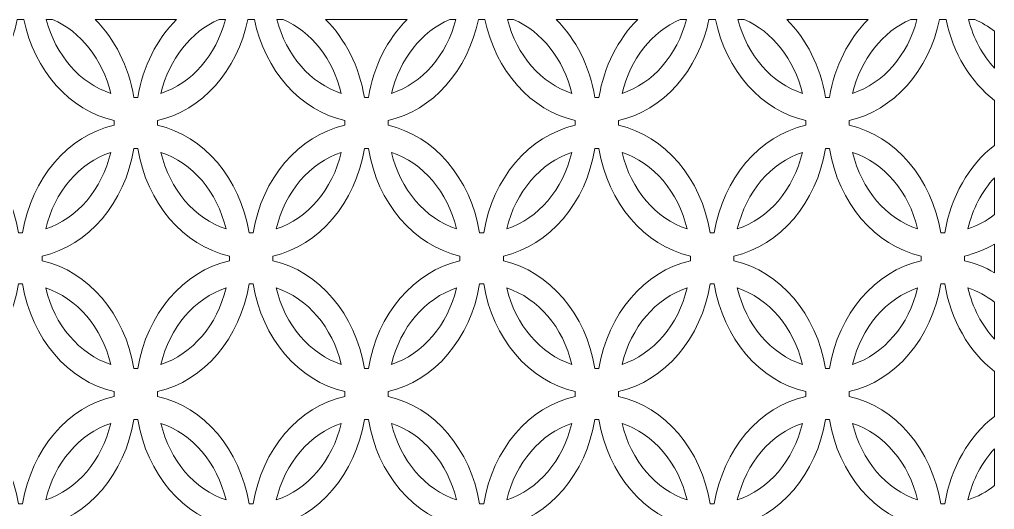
# Model space of a CAD drawing. Header units: millimetres. Extents: x -1200 to 1200, y -590 to 590.
# Drawn here: x 65 to 1200, y 20 to 590 of the extents above; entities that cross this region are included whole.
import ezdxf

# ---------------------------------------------------------------- set-up
doc = ezdxf.new("R2010")
doc.units = ezdxf.units.MM
doc.header["$MEASUREMENT"] = 0
doc.layers.add('Layer 1', color=7, linetype='Continuous')

msp = doc.modelspace()

# ---------------------------------------------------------------- linework, layer by layer
at = {"layer": 'Layer 1', "color": 250, "lineweight": 20}
for points, knots in [([(-42.1942, 469.7497), (-42.1942, 470.6892), (-42.1815, 471.6235), (-42.1646, 472.5577), (9.4446, 484.1253), (50.5616, 530.4371), (62.8836, 589.9734), (62.8836, 589.9734), (70.4954, 589.9734), (70.4954, 589.9734), (82.8174, 530.4371), (123.9387, 484.1253), (175.5436, 472.5577), (175.5605, 471.6235), (175.5732, 470.6892), (175.5732, 469.7497), (175.5732, 468.8103), (175.5605, 467.876), (175.5436, 466.9417), (121.7487, 454.8837), (79.3482, 405.0722), (69.0806, 341.8814), (68.2843, 341.8607), (67.488, 341.8452), (66.6916, 341.8452), (65.8911, 341.8452), (65.0947, 341.8607), (64.2984, 341.8814), (54.035, 405.0722), (11.6303, 454.8837), (-42.1646, 466.9417), (-42.1815, 467.876), (-42.1942, 468.8103), (-42.1942, 469.7497)], [0, 0, 0, 0, 0.090909091, 0.090909091, 0.090909091, 0.181818182, 0.181818182, 0.181818182, 0.272727273, 0.272727273, 0.272727273, 0.363636364, 0.363636364, 0.363636364, 0.454545455, 0.454545455, 0.454545455, 0.545454545, 0.545454545, 0.545454545, 0.636363636, 0.636363636, 0.636363636, 0.727272727, 0.727272727, 0.727272727, 0.818181818, 0.818181818, 0.818181818, 0.909090909, 0.909090909, 0.909090909, 1, 1, 1, 1]), ([(171.6, 504.0757), (135.8244, 515.7621), (107.4613, 548.3744), (96.66, 589.9734), (96.66, 589.9734), (103.8948, 589.9734), (103.8948, 589.9734), (136.7054, 575.9539), (162.1669, 543.9301), (171.6, 504.0757)], [0, 0, 0, 0, 0.333333333, 0.333333333, 0.333333333, 0.666666667, 0.666666667, 0.666666667, 1, 1, 1, 1]), ([(198.4297, 499.4456), (192.5758, 535.4802), (176.2721, 567.1582), (153.3649, 589.9734), (153.3649, 589.9734), (248.2768, 589.9734), (248.2768, 589.9734), (225.3695, 567.1634), (209.0659, 535.4802), (203.212, 499.4456), (202.4156, 499.4249), (201.6193, 499.4095), (200.8229, 499.4095), (200.0224, 499.4095), (199.2261, 499.4249), (198.4297, 499.4456)], [0, 0, 0, 0, 0.2, 0.2, 0.2, 0.4, 0.4, 0.4, 0.6, 0.6, 0.6, 0.8, 0.8, 0.8, 1, 1, 1, 1]), ([(226.0684, 469.7497), (226.0684, 470.6892), (226.0811, 471.6235), (226.0981, 472.5577), (277.7072, 484.1253), (318.8243, 530.4371), (331.1463, 589.9734), (331.1463, 589.9734), (338.758, 589.9734), (338.758, 589.9734), (351.08, 530.4371), (392.2013, 484.1253), (443.8062, 472.5577), (443.8232, 471.6235), (443.8359, 470.6892), (443.8359, 469.7497), (443.8359, 468.8103), (443.8232, 467.876), (443.8062, 466.9417), (390.0071, 454.8837), (347.6066, 405.0722), (337.3432, 341.8814), (336.5469, 341.8607), (335.7506, 341.8452), (334.9543, 341.8452), (334.1537, 341.8452), (333.3574, 341.8607), (332.561, 341.8814), (322.2976, 405.0722), (279.8929, 454.8837), (226.0981, 466.9417), (226.0811, 467.876), (226.0684, 468.8103), (226.0684, 469.7497)], [0, 0, 0, 0, 0.090909091, 0.090909091, 0.090909091, 0.181818182, 0.181818182, 0.181818182, 0.272727273, 0.272727273, 0.272727273, 0.363636364, 0.363636364, 0.363636364, 0.454545455, 0.454545455, 0.454545455, 0.545454545, 0.545454545, 0.545454545, 0.636363636, 0.636363636, 0.636363636, 0.727272727, 0.727272727, 0.727272727, 0.818181818, 0.818181818, 0.818181818, 0.909090909, 0.909090909, 0.909090909, 1, 1, 1, 1]), ([(230.0416, 504.0757), (239.4747, 543.9301), (264.9362, 575.9539), (297.7468, 589.9734), (297.7468, 589.9734), (304.9816, 589.9734), (304.9816, 589.9734), (294.1803, 548.3744), (265.8173, 515.7621), (230.0416, 504.0757)], [0, 0, 0, 0, 0.333333333, 0.333333333, 0.333333333, 0.666666667, 0.666666667, 0.666666667, 1, 1, 1, 1]), ([(439.8627, 504.0757), (404.087, 515.7621), (375.724, 548.3744), (364.9226, 589.9734), (364.9226, 589.9734), (372.1574, 589.9734), (372.1574, 589.9734), (404.968, 575.9539), (430.4295, 543.9301), (439.8627, 504.0757)], [0, 0, 0, 0, 0.333333333, 0.333333333, 0.333333333, 0.666666667, 0.666666667, 0.666666667, 1, 1, 1, 1]), ([(466.6923, 499.4456), (460.8384, 535.4802), (444.5348, 567.1582), (421.6275, 589.9734), (421.6275, 589.9734), (516.5394, 589.9734), (516.5394, 589.9734), (493.6321, 567.1634), (477.3242, 535.4802), (471.4746, 499.4456), (470.6782, 499.4249), (469.8819, 499.4095), (469.0856, 499.4095), (468.285, 499.4095), (467.4887, 499.4249), (466.6923, 499.4456)], [0, 0, 0, 0, 0.2, 0.2, 0.2, 0.4, 0.4, 0.4, 0.6, 0.6, 0.6, 0.8, 0.8, 0.8, 1, 1, 1, 1]), ([(494.331, 469.7497), (494.331, 470.6892), (494.3437, 471.6235), (494.3607, 472.5577), (545.9698, 484.1253), (587.0869, 530.4371), (599.4089, 589.9734), (599.4089, 589.9734), (607.0207, 589.9734), (607.0207, 589.9734), (619.3426, 530.4371), (660.4639, 484.1253), (712.0689, 472.5577), (712.0858, 471.6235), (712.0985, 470.6892), (712.0985, 469.7497), (712.0985, 468.8103), (712.0858, 467.876), (712.0689, 466.9417), (658.2698, 454.8837), (615.8735, 405.0722), (605.6059, 341.8814), (604.8095, 341.8607), (604.0132, 341.8452), (603.2169, 341.8452), (602.4163, 341.8452), (601.62, 341.8607), (600.8236, 341.8814), (590.5603, 405.0722), (548.1555, 454.8837), (494.3607, 466.9417), (494.3437, 467.876), (494.331, 468.8103), (494.331, 469.7497)], [0, 0, 0, 0, 0.090909091, 0.090909091, 0.090909091, 0.181818182, 0.181818182, 0.181818182, 0.272727273, 0.272727273, 0.272727273, 0.363636364, 0.363636364, 0.363636364, 0.454545455, 0.454545455, 0.454545455, 0.545454545, 0.545454545, 0.545454545, 0.636363636, 0.636363636, 0.636363636, 0.727272727, 0.727272727, 0.727272727, 0.818181818, 0.818181818, 0.818181818, 0.909090909, 0.909090909, 0.909090909, 1, 1, 1, 1]), ([(498.3042, 504.0757), (507.7374, 543.9301), (533.1988, 575.9539), (566.0095, 589.9734), (566.0095, 589.9734), (573.2442, 589.9734), (573.2442, 589.9734), (562.4429, 548.3744), (534.0799, 515.7621), (498.3042, 504.0757)], [0, 0, 0, 0, 0.333333333, 0.333333333, 0.333333333, 0.666666667, 0.666666667, 0.666666667, 1, 1, 1, 1]), ([(708.1253, 504.0757), (672.3496, 515.7621), (643.9866, 548.3744), (633.1853, 589.9734), (633.1853, 589.9734), (640.42, 589.9734), (640.42, 589.9734), (673.2307, 575.9539), (698.6921, 543.9301), (708.1253, 504.0757)], [0, 0, 0, 0, 0.333333333, 0.333333333, 0.333333333, 0.666666667, 0.666666667, 0.666666667, 1, 1, 1, 1]), ([(734.955, 499.4456), (729.1011, 535.4802), (712.7974, 567.1582), (689.8901, 589.9734), (689.8901, 589.9734), (784.802, 589.9734), (784.802, 589.9734), (761.8947, 567.1634), (745.5868, 535.4802), (739.7372, 499.4456), (738.9409, 499.4249), (738.1445, 499.4095), (737.3482, 499.4095), (736.5476, 499.4095), (735.7513, 499.4249), (734.955, 499.4456)], [0, 0, 0, 0, 0.2, 0.2, 0.2, 0.4, 0.4, 0.4, 0.6, 0.6, 0.6, 0.8, 0.8, 0.8, 1, 1, 1, 1]), ([(762.5936, 469.7497), (762.5936, 470.6892), (762.6063, 471.6235), (762.6233, 472.5577), (814.2325, 484.1253), (855.3495, 530.4371), (867.6715, 589.9734), (867.6715, 589.9734), (875.2833, 589.9734), (875.2833, 589.9734), (887.6052, 530.4371), (928.7266, 484.1253), (980.3315, 472.5577), (980.3484, 471.6235), (980.3611, 470.6892), (980.3611, 469.7497), (980.3611, 468.8103), (980.3484, 467.876), (980.3315, 466.9417), (926.5324, 454.8837), (884.1319, 405.0722), (873.8685, 341.8814), (873.0722, 341.8607), (872.2758, 341.8452), (871.4753, 341.8452), (870.6789, 341.8452), (869.8826, 341.8607), (869.0863, 341.8814), (858.8229, 405.0722), (816.4181, 454.8837), (762.6233, 466.9417), (762.6063, 467.876), (762.5936, 468.8103), (762.5936, 469.7497)], [0, 0, 0, 0, 0.090909091, 0.090909091, 0.090909091, 0.181818182, 0.181818182, 0.181818182, 0.272727273, 0.272727273, 0.272727273, 0.363636364, 0.363636364, 0.363636364, 0.454545455, 0.454545455, 0.454545455, 0.545454545, 0.545454545, 0.545454545, 0.636363636, 0.636363636, 0.636363636, 0.727272727, 0.727272727, 0.727272727, 0.818181818, 0.818181818, 0.818181818, 0.909090909, 0.909090909, 0.909090909, 1, 1, 1, 1]), ([(766.5668, 504.0757), (776, 543.9301), (801.4615, 575.9539), (834.2721, 589.9734), (834.2721, 589.9734), (841.5069, 589.9734), (841.5069, 589.9734), (830.7055, 548.3744), (802.3425, 515.7621), (766.5668, 504.0757)], [0, 0, 0, 0, 0.333333333, 0.333333333, 0.333333333, 0.666666667, 0.666666667, 0.666666667, 1, 1, 1, 1]), ([(976.3879, 504.0757), (940.6123, 515.7621), (912.2492, 548.3744), (901.4479, 589.9734), (901.4479, 589.9734), (908.6827, 589.9734), (908.6827, 589.9734), (941.4933, 575.9539), (966.9548, 543.9301), (976.3879, 504.0757)], [0, 0, 0, 0, 0.333333333, 0.333333333, 0.333333333, 0.666666667, 0.666666667, 0.666666667, 1, 1, 1, 1]), ([(1003.2176, 499.4456), (997.3637, 535.4802), (981.06, 567.1582), (958.1527, 589.9734), (958.1527, 589.9734), (1053.0646, 589.9734), (1053.0646, 589.9734), (1030.1574, 567.1634), (1013.8537, 535.4802), (1007.9998, 499.4456), (1007.2035, 499.4249), (1006.4071, 499.4095), (1005.6108, 499.4095), (1004.8102, 499.4095), (1004.0139, 499.4249), (1003.2176, 499.4456)], [0, 0, 0, 0, 0.2, 0.2, 0.2, 0.4, 0.4, 0.4, 0.6, 0.6, 0.6, 0.8, 0.8, 0.8, 1, 1, 1, 1]), ([(1030.8563, 469.7497), (1030.8563, 470.6892), (1030.869, 471.6235), (1030.8859, 472.5577), (1082.4951, 484.1253), (1123.6121, 530.4371), (1135.9341, 589.9734), (1135.9341, 589.9734), (1143.5459, 589.9734), (1143.5459, 589.9734), (1151.6448, 550.8469), (1172.1758, 517.4345), (1199.95, 495.8426), (1199.95, 495.8426), (1199.95, 443.6568), (1199.95, 443.6568), (1170.384, 420.6661), (1149.0186, 384.2908), (1142.1311, 341.8814), (1141.3348, 341.8607), (1140.5385, 341.8452), (1139.7379, 341.8452), (1138.9416, 341.8452), (1138.1452, 341.8607), (1137.3489, 341.8814), (1127.0855, 405.0722), (1084.6808, 454.8837), (1030.8859, 466.9417), (1030.869, 467.876), (1030.8563, 468.8103), (1030.8563, 469.7497)], [0, 0, 0, 0, 0.1, 0.1, 0.1, 0.2, 0.2, 0.2, 0.3, 0.3, 0.3, 0.4, 0.4, 0.4, 0.5, 0.5, 0.5, 0.6, 0.6, 0.6, 0.7, 0.7, 0.7, 0.8, 0.8, 0.8, 0.9, 0.9, 0.9, 1, 1, 1, 1]), ([(1034.8295, 504.0757), (1044.2626, 543.9301), (1069.7241, 575.9539), (1102.5347, 589.9734), (1102.5347, 589.9734), (1109.7695, 589.9734), (1109.7695, 589.9734), (1098.9682, 548.3744), (1070.6052, 515.7621), (1034.8295, 504.0757)], [0, 0, 0, 0, 0.333333333, 0.333333333, 0.333333333, 0.666666667, 0.666666667, 0.666666667, 1, 1, 1, 1]), ([(1199.95, 533.4206), (1185.9803, 548.6067), (1175.4034, 568.0409), (1169.7105, 589.9734), (1169.7105, 589.9734), (1176.9453, 589.9734), (1176.9453, 589.9734), (1185.1119, 586.484), (1192.8296, 581.8797), (1199.95, 576.3153), (1199.95, 576.3153), (1199.95, 533.4206), (1199.95, 533.4206)], [0, 0, 0, 0, 0.25, 0.25, 0.25, 0.5, 0.5, 0.5, 0.75, 0.75, 0.75, 1, 1, 1, 1]), ([(198.4297, 184.3171), (188.1663, 247.508), (145.7658, 297.3195), (91.9667, 309.3775), (91.9498, 310.3117), (91.9371, 311.246), (91.9371, 312.1855), (91.9371, 313.1249), (91.9498, 314.0592), (91.9667, 314.9935), (145.7616, 327.0515), (188.1663, 376.863), (198.4297, 440.0538), (199.2261, 440.0745), (200.0224, 440.0899), (200.8229, 440.0899), (201.6193, 440.0899), (202.4156, 440.0745), (203.212, 440.0538), (213.4753, 376.863), (255.8801, 327.0515), (309.6749, 314.9935), (309.6919, 314.0592), (309.7046, 313.1249), (309.7046, 312.1855), (309.7046, 311.246), (309.6919, 310.3117), (309.6749, 309.3775), (255.8801, 297.3195), (213.4753, 247.5131), (203.212, 184.3171), (202.4156, 184.2965), (201.6193, 184.281), (200.8229, 184.281), (200.0224, 184.281), (199.2261, 184.2965), (198.4297, 184.3171)], [0, 0, 0, 0, 0.083333333, 0.083333333, 0.083333333, 0.166666667, 0.166666667, 0.166666667, 0.25, 0.25, 0.25, 0.333333333, 0.333333333, 0.333333333, 0.416666667, 0.416666667, 0.416666667, 0.5, 0.5, 0.5, 0.583333333, 0.583333333, 0.583333333, 0.666666667, 0.666666667, 0.666666667, 0.75, 0.75, 0.75, 0.833333333, 0.833333333, 0.833333333, 0.916666667, 0.916666667, 0.916666667, 1, 1, 1, 1]), ([(95.9103, 346.5115), (106.0974, 389.5507), (134.9645, 423.4586), (171.6, 435.4237), (161.4129, 392.3845), (132.5458, 358.4766), (95.9103, 346.5115)], [0, 0, 0, 0, 0.5, 0.5, 0.5, 1, 1, 1, 1]), ([(305.7314, 346.5115), (269.0958, 358.4766), (240.2287, 392.3845), (230.0416, 435.4237), (266.6771, 423.4586), (295.5442, 389.5507), (305.7314, 346.5115)], [0, 0, 0, 0, 0.5, 0.5, 0.5, 1, 1, 1, 1]), ([(466.6923, 184.3171), (456.429, 247.508), (414.0242, 297.3195), (360.2293, 309.3775), (360.2124, 310.3117), (360.1997, 311.246), (360.1997, 312.1855), (360.1997, 313.1249), (360.2124, 314.0592), (360.2293, 314.9935), (414.0242, 327.0515), (456.429, 376.863), (466.6923, 440.0538), (467.4887, 440.0745), (468.285, 440.0899), (469.0856, 440.0899), (469.8819, 440.0899), (470.6782, 440.0745), (471.4746, 440.0538), (481.7379, 376.863), (524.1427, 327.0515), (577.9375, 314.9935), (577.9545, 314.0592), (577.9672, 313.1249), (577.9672, 312.1855), (577.9672, 311.246), (577.9545, 310.3117), (577.9375, 309.3775), (524.1427, 297.3195), (481.7379, 247.5131), (471.4746, 184.3171), (470.6782, 184.2965), (469.8819, 184.281), (469.0856, 184.281), (468.285, 184.281), (467.4887, 184.2965), (466.6923, 184.3171)], [0, 0, 0, 0, 0.083333333, 0.083333333, 0.083333333, 0.166666667, 0.166666667, 0.166666667, 0.25, 0.25, 0.25, 0.333333333, 0.333333333, 0.333333333, 0.416666667, 0.416666667, 0.416666667, 0.5, 0.5, 0.5, 0.583333333, 0.583333333, 0.583333333, 0.666666667, 0.666666667, 0.666666667, 0.75, 0.75, 0.75, 0.833333333, 0.833333333, 0.833333333, 0.916666667, 0.916666667, 0.916666667, 1, 1, 1, 1]), ([(364.1729, 346.5115), (374.36, 389.5507), (403.2271, 423.4586), (439.8627, 435.4237), (429.6756, 392.3845), (400.8085, 358.4766), (364.1729, 346.5115)], [0, 0, 0, 0, 0.5, 0.5, 0.5, 1, 1, 1, 1]), ([(573.994, 346.5115), (537.3584, 358.4766), (508.4914, 392.3845), (498.3042, 435.4237), (534.9398, 423.4586), (563.8069, 389.5507), (573.994, 346.5115)], [0, 0, 0, 0, 0.5, 0.5, 0.5, 1, 1, 1, 1]), ([(734.955, 184.3171), (724.6874, 247.508), (682.2911, 297.3195), (628.492, 309.3775), (628.4751, 310.3117), (628.4624, 311.246), (628.4624, 312.1855), (628.4624, 313.1249), (628.4751, 314.0592), (628.492, 314.9935), (682.2869, 327.0515), (724.6916, 376.863), (734.955, 440.0538), (735.7513, 440.0745), (736.5476, 440.0899), (737.3482, 440.0899), (738.1445, 440.0899), (738.9409, 440.0745), (739.7372, 440.0538), (750.0006, 376.863), (792.4011, 327.0515), (846.2002, 314.9935), (846.2171, 314.0592), (846.2298, 313.1249), (846.2298, 312.1855), (846.2298, 311.246), (846.2171, 310.3117), (846.2002, 309.3775), (792.4053, 297.3195), (750.0006, 247.5131), (739.7372, 184.3171), (738.9409, 184.2965), (738.1445, 184.281), (737.3482, 184.281), (736.5476, 184.281), (735.7513, 184.2965), (734.955, 184.3171)], [0, 0, 0, 0, 0.083333333, 0.083333333, 0.083333333, 0.166666667, 0.166666667, 0.166666667, 0.25, 0.25, 0.25, 0.333333333, 0.333333333, 0.333333333, 0.416666667, 0.416666667, 0.416666667, 0.5, 0.5, 0.5, 0.583333333, 0.583333333, 0.583333333, 0.666666667, 0.666666667, 0.666666667, 0.75, 0.75, 0.75, 0.833333333, 0.833333333, 0.833333333, 0.916666667, 0.916666667, 0.916666667, 1, 1, 1, 1]), ([(632.4355, 346.5115), (642.6226, 389.5507), (671.4897, 423.4586), (708.1253, 435.4237), (697.9382, 392.3845), (669.0711, 358.4766), (632.4355, 346.5115)], [0, 0, 0, 0, 0.5, 0.5, 0.5, 1, 1, 1, 1]), ([(842.2566, 346.5115), (805.6211, 358.4766), (776.754, 392.3845), (766.5668, 435.4237), (803.2024, 423.4586), (832.0695, 389.5507), (842.2566, 346.5115)], [0, 0, 0, 0, 0.5, 0.5, 0.5, 1, 1, 1, 1]), ([(1003.2176, 184.3171), (992.9542, 247.508), (950.5495, 297.3195), (896.7546, 309.3775), (896.7377, 310.3117), (896.725, 311.246), (896.725, 312.1855), (896.725, 313.1249), (896.7377, 314.0592), (896.7546, 314.9935), (950.5495, 327.0515), (992.9542, 376.863), (1003.2176, 440.0538), (1004.0139, 440.0745), (1004.8102, 440.0899), (1005.6108, 440.0899), (1006.4071, 440.0899), (1007.2035, 440.0745), (1007.9998, 440.0538), (1018.2632, 376.863), (1060.6637, 327.0515), (1114.4628, 314.9935), (1114.4797, 314.0592), (1114.4924, 313.1249), (1114.4924, 312.1855), (1114.4924, 311.246), (1114.4797, 310.3117), (1114.4628, 309.3775), (1060.6679, 297.3195), (1018.2632, 247.5131), (1007.9998, 184.3171), (1007.2035, 184.2965), (1006.4071, 184.281), (1005.6108, 184.281), (1004.8102, 184.281), (1004.0139, 184.2965), (1003.2176, 184.3171)], [0, 0, 0, 0, 0.083333333, 0.083333333, 0.083333333, 0.166666667, 0.166666667, 0.166666667, 0.25, 0.25, 0.25, 0.333333333, 0.333333333, 0.333333333, 0.416666667, 0.416666667, 0.416666667, 0.5, 0.5, 0.5, 0.583333333, 0.583333333, 0.583333333, 0.666666667, 0.666666667, 0.666666667, 0.75, 0.75, 0.75, 0.833333333, 0.833333333, 0.833333333, 0.916666667, 0.916666667, 0.916666667, 1, 1, 1, 1]), ([(900.6982, 346.5115), (910.8853, 389.5507), (939.7524, 423.4586), (976.3879, 435.4237), (966.2008, 392.3845), (937.3337, 358.4766), (900.6982, 346.5115)], [0, 0, 0, 0, 0.5, 0.5, 0.5, 1, 1, 1, 1]), ([(1110.5192, 346.5115), (1073.8837, 358.4766), (1045.0166, 392.3845), (1034.8295, 435.4237), (1071.4651, 423.4586), (1100.3321, 389.5507), (1110.5192, 346.5115)], [0, 0, 0, 0, 0.5, 0.5, 0.5, 1, 1, 1, 1]), ([(1168.9608, 346.5115), (1174.4462, 369.6777), (1185.3449, 390.1959), (1199.95, 406.0736), (1199.95, 406.0736), (1199.95, 363.1841), (1199.95, 363.1841), (1190.5465, 355.8337), (1180.1137, 350.1557), (1168.9608, 346.5115)], [0, 0, 0, 0, 0.333333333, 0.333333333, 0.333333333, 0.666666667, 0.666666667, 0.666666667, 1, 1, 1, 1]), ([(1165.0172, 314.9935), (1177.3435, 317.7551), (1189.0682, 322.5091), (1199.95, 328.9407), (1199.95, 328.9407), (1199.95, 295.4302), (1199.95, 295.4302), (1189.0682, 301.8618), (1177.3435, 306.6159), (1165.0172, 309.3775), (1165.0003, 310.3117), (1164.9876, 311.246), (1164.9876, 312.1855), (1164.9876, 313.1249), (1165.0003, 314.0592), (1165.0172, 314.9935)], [0, 0, 0, 0, 0.2, 0.2, 0.2, 0.4, 0.4, 0.4, 0.6, 0.6, 0.6, 0.8, 0.8, 0.8, 1, 1, 1, 1]), ([(-42.1942, 154.6264), (-42.1942, 155.5658), (-42.1815, 156.5001), (-42.1646, 157.4293), (11.6345, 169.4924), (54.035, 219.2987), (64.2984, 282.4947), (65.0947, 282.5102), (65.8911, 282.5257), (66.6916, 282.5257), (67.488, 282.5257), (68.2843, 282.5102), (69.0806, 282.4947), (79.344, 219.2987), (121.7487, 169.4924), (175.5436, 157.4293), (175.5605, 156.5001), (175.5732, 155.5658), (175.5732, 154.6264), (175.5732, 153.6869), (175.5605, 152.7475), (175.5436, 151.8184), (121.7487, 139.7604), (79.3482, 89.9489), (69.0806, 26.758), (68.2843, 26.7374), (67.488, 26.7219), (66.6916, 26.7219), (65.8911, 26.7219), (65.0947, 26.7374), (64.2984, 26.758), (54.035, 89.9489), (11.6303, 139.7552), (-42.1646, 151.8184), (-42.1815, 152.7475), (-42.1942, 153.6869), (-42.1942, 154.6264)], [0, 0, 0, 0, 0.083333333, 0.083333333, 0.083333333, 0.166666667, 0.166666667, 0.166666667, 0.25, 0.25, 0.25, 0.333333333, 0.333333333, 0.333333333, 0.416666667, 0.416666667, 0.416666667, 0.5, 0.5, 0.5, 0.583333333, 0.583333333, 0.583333333, 0.666666667, 0.666666667, 0.666666667, 0.75, 0.75, 0.75, 0.833333333, 0.833333333, 0.833333333, 0.916666667, 0.916666667, 0.916666667, 1, 1, 1, 1]), ([(171.6, 188.9524), (134.9645, 200.9175), (106.0974, 234.8254), (95.9103, 277.8594), (132.5458, 265.8943), (161.4129, 231.9864), (171.6, 188.9524)], [0, 0, 0, 0, 0.5, 0.5, 0.5, 1, 1, 1, 1]), ([(226.0684, 154.6264), (226.0684, 155.5658), (226.0811, 156.5001), (226.0981, 157.4293), (279.8971, 169.4924), (322.2976, 219.2987), (332.561, 282.4947), (333.3574, 282.5102), (334.1537, 282.5257), (334.9543, 282.5257), (335.7506, 282.5257), (336.5469, 282.5102), (337.3432, 282.4947), (347.6066, 219.2987), (390.0114, 169.4924), (443.8062, 157.4293), (443.8232, 156.5001), (443.8359, 155.5658), (443.8359, 154.6264), (443.8359, 153.6869), (443.8232, 152.7475), (443.8062, 151.8184), (390.0071, 139.7604), (347.6066, 89.9489), (337.3432, 26.758), (336.5469, 26.7374), (335.7506, 26.7219), (334.9543, 26.7219), (334.1537, 26.7219), (333.3574, 26.7374), (332.561, 26.758), (322.2976, 89.9489), (279.8929, 139.7552), (226.0981, 151.8184), (226.0811, 152.7475), (226.0684, 153.6869), (226.0684, 154.6264)], [0, 0, 0, 0, 0.083333333, 0.083333333, 0.083333333, 0.166666667, 0.166666667, 0.166666667, 0.25, 0.25, 0.25, 0.333333333, 0.333333333, 0.333333333, 0.416666667, 0.416666667, 0.416666667, 0.5, 0.5, 0.5, 0.583333333, 0.583333333, 0.583333333, 0.666666667, 0.666666667, 0.666666667, 0.75, 0.75, 0.75, 0.833333333, 0.833333333, 0.833333333, 0.916666667, 0.916666667, 0.916666667, 1, 1, 1, 1]), ([(230.0416, 188.9524), (240.2287, 231.9864), (269.0958, 265.8943), (305.7314, 277.8594), (295.5442, 234.8254), (266.6771, 200.9175), (230.0416, 188.9524)], [0, 0, 0, 0, 0.5, 0.5, 0.5, 1, 1, 1, 1]), ([(439.8627, 188.9524), (403.2271, 200.9175), (374.36, 234.8254), (364.1729, 277.8594), (400.8085, 265.8943), (429.6756, 231.9864), (439.8627, 188.9524)], [0, 0, 0, 0, 0.5, 0.5, 0.5, 1, 1, 1, 1]), ([(494.331, 154.6264), (494.331, 155.5658), (494.3437, 156.5001), (494.3607, 157.4293), (548.1597, 169.4924), (590.5603, 219.2987), (600.8236, 282.4947), (601.62, 282.5102), (602.4163, 282.5257), (603.2169, 282.5257), (604.0132, 282.5257), (604.8095, 282.5102), (605.6059, 282.4947), (615.8693, 219.2987), (658.274, 169.4924), (712.0689, 157.4293), (712.0858, 156.5001), (712.0985, 155.5658), (712.0985, 154.6264), (712.0985, 153.6869), (712.0858, 152.7475), (712.0689, 151.8184), (658.2698, 139.7604), (615.8735, 89.9489), (605.6059, 26.758), (604.8095, 26.7374), (604.0132, 26.7219), (603.2169, 26.7219), (602.4163, 26.7219), (601.62, 26.7374), (600.8236, 26.758), (590.5603, 89.9489), (548.1555, 139.7552), (494.3607, 151.8184), (494.3437, 152.7475), (494.331, 153.6869), (494.331, 154.6264)], [0, 0, 0, 0, 0.083333333, 0.083333333, 0.083333333, 0.166666667, 0.166666667, 0.166666667, 0.25, 0.25, 0.25, 0.333333333, 0.333333333, 0.333333333, 0.416666667, 0.416666667, 0.416666667, 0.5, 0.5, 0.5, 0.583333333, 0.583333333, 0.583333333, 0.666666667, 0.666666667, 0.666666667, 0.75, 0.75, 0.75, 0.833333333, 0.833333333, 0.833333333, 0.916666667, 0.916666667, 0.916666667, 1, 1, 1, 1]), ([(498.3042, 188.9524), (508.4914, 231.9864), (537.3584, 265.8943), (573.994, 277.8594), (563.8069, 234.8254), (534.9398, 200.9175), (498.3042, 188.9524)], [0, 0, 0, 0, 0.5, 0.5, 0.5, 1, 1, 1, 1]), ([(708.1253, 188.9524), (671.4897, 200.9175), (642.6226, 234.8254), (632.4355, 277.8594), (669.0711, 265.8943), (697.9382, 231.9864), (708.1253, 188.9524)], [0, 0, 0, 0, 0.5, 0.5, 0.5, 1, 1, 1, 1]), ([(762.5936, 154.6264), (762.5936, 155.5658), (762.6063, 156.5001), (762.6233, 157.4293), (816.4224, 169.4924), (858.8229, 219.2987), (869.0863, 282.4947), (869.8826, 282.5102), (870.6789, 282.5257), (871.4753, 282.5257), (872.2758, 282.5257), (873.0722, 282.5102), (873.8685, 282.4947), (884.1319, 219.2987), (926.5366, 169.4924), (980.3315, 157.4293), (980.3484, 156.5001), (980.3611, 155.5658), (980.3611, 154.6264), (980.3611, 153.6869), (980.3484, 152.7475), (980.3315, 151.8184), (926.5324, 139.7604), (884.1319, 89.9489), (873.8685, 26.758), (873.0722, 26.7374), (872.2758, 26.7219), (871.4753, 26.7219), (870.6789, 26.7219), (869.8826, 26.7374), (869.0863, 26.758), (858.8229, 89.9489), (816.4181, 139.7552), (762.6233, 151.8184), (762.6063, 152.7475), (762.5936, 153.6869), (762.5936, 154.6264)], [0, 0, 0, 0, 0.083333333, 0.083333333, 0.083333333, 0.166666667, 0.166666667, 0.166666667, 0.25, 0.25, 0.25, 0.333333333, 0.333333333, 0.333333333, 0.416666667, 0.416666667, 0.416666667, 0.5, 0.5, 0.5, 0.583333333, 0.583333333, 0.583333333, 0.666666667, 0.666666667, 0.666666667, 0.75, 0.75, 0.75, 0.833333333, 0.833333333, 0.833333333, 0.916666667, 0.916666667, 0.916666667, 1, 1, 1, 1]), ([(766.5668, 188.9524), (776.754, 231.9864), (805.6211, 265.8943), (842.2566, 277.8594), (832.0695, 234.8254), (803.2024, 200.9175), (766.5668, 188.9524)], [0, 0, 0, 0, 0.5, 0.5, 0.5, 1, 1, 1, 1]), ([(976.3879, 188.9524), (939.7524, 200.9175), (910.8853, 234.8254), (900.6982, 277.8594), (937.3337, 265.8943), (966.2008, 231.9864), (976.3879, 188.9524)], [0, 0, 0, 0, 0.5, 0.5, 0.5, 1, 1, 1, 1]), ([(1030.8563, 154.6264), (1030.8563, 155.5658), (1030.869, 156.5001), (1030.8859, 157.4293), (1084.685, 169.4924), (1127.0855, 219.2987), (1137.3489, 282.4947), (1138.1452, 282.5102), (1138.9416, 282.5257), (1139.7379, 282.5257), (1140.5385, 282.5257), (1141.3348, 282.5102), (1142.1311, 282.4947), (1149.0186, 240.0853), (1170.384, 203.71), (1199.95, 180.7193), (1199.95, 180.7193), (1199.95, 128.5334), (1199.95, 128.5334), (1170.384, 105.5427), (1149.0186, 69.1675), (1142.1311, 26.758), (1141.3348, 26.7374), (1140.5385, 26.7219), (1139.7379, 26.7219), (1138.9416, 26.7219), (1138.1452, 26.7374), (1137.3489, 26.758), (1127.0855, 89.9489), (1084.6808, 139.7552), (1030.8859, 151.8184), (1030.869, 152.7475), (1030.8563, 153.6869), (1030.8563, 154.6264)], [0, 0, 0, 0, 0.090909091, 0.090909091, 0.090909091, 0.181818182, 0.181818182, 0.181818182, 0.272727273, 0.272727273, 0.272727273, 0.363636364, 0.363636364, 0.363636364, 0.454545455, 0.454545455, 0.454545455, 0.545454545, 0.545454545, 0.545454545, 0.636363636, 0.636363636, 0.636363636, 0.727272727, 0.727272727, 0.727272727, 0.818181818, 0.818181818, 0.818181818, 0.909090909, 0.909090909, 0.909090909, 1, 1, 1, 1]), ([(1034.8295, 188.9524), (1045.0166, 231.9864), (1073.8837, 265.8943), (1110.5192, 277.8594), (1100.3321, 234.8254), (1071.4651, 200.9175), (1034.8295, 188.9524)], [0, 0, 0, 0, 0.5, 0.5, 0.5, 1, 1, 1, 1]), ([(1199.95, 218.2973), (1185.3449, 234.175), (1174.4462, 254.6932), (1168.9608, 277.8594), (1180.1137, 274.2152), (1190.5465, 268.5424), (1199.95, 261.192), (1199.95, 261.192), (1199.95, 218.2973), (1199.95, 218.2973)], [0, 0, 0, 0, 0.333333333, 0.333333333, 0.333333333, 0.666666667, 0.666666667, 0.666666667, 1, 1, 1, 1]), ([(91.9667, -0.1298), (145.7616, 11.9281), (188.1663, 61.7345), (198.4297, 124.9305), (199.2261, 124.9512), (200.0224, 124.9666), (200.8229, 124.9666), (201.6193, 124.9666), (202.4156, 124.9512), (203.212, 124.9305), (213.4753, 61.7396), (255.8801, 11.9281), (309.6749, -0.1298), (309.6919, -1.0641), (309.7046, -1.9984), (309.7046, -2.9378), (309.7046, -3.8773), (309.6919, -4.8116), (309.6749, -5.7459), (255.8801, -17.8039), (213.4753, -67.6153), (203.212, -130.8062), (202.4156, -130.8268), (201.6193, -130.8423), (200.8229, -130.8423), (200.0224, -130.8423), (199.2261, -130.8268), (198.4297, -130.8062), (188.1663, -67.6153), (145.7658, -17.8039), (91.9667, -5.7459), (91.9498, -4.8116), (91.9371, -3.8773), (91.9371, -2.9378), (91.9371, -1.9984), (91.9498, -1.0641), (91.9667, -0.1298)], [0, 0, 0, 0, 0.083333333, 0.083333333, 0.083333333, 0.166666667, 0.166666667, 0.166666667, 0.25, 0.25, 0.25, 0.333333333, 0.333333333, 0.333333333, 0.416666667, 0.416666667, 0.416666667, 0.5, 0.5, 0.5, 0.583333333, 0.583333333, 0.583333333, 0.666666667, 0.666666667, 0.666666667, 0.75, 0.75, 0.75, 0.833333333, 0.833333333, 0.833333333, 0.916666667, 0.916666667, 0.916666667, 1, 1, 1, 1]), ([(466.6923, -130.8062), (456.429, -67.6153), (414.0242, -17.8039), (360.2293, -5.7459), (360.2124, -4.8116), (360.1997, -3.8773), (360.1997, -2.9378), (360.1997, -1.9984), (360.2124, -1.0641), (360.2293, -0.1298), (414.0242, 11.9281), (456.429, 61.7345), (466.6923, 124.9305), (467.4887, 124.9512), (468.285, 124.9666), (469.0856, 124.9666), (469.8819, 124.9666), (470.6782, 124.9512), (471.4746, 124.9305), (481.7379, 61.7396), (524.1427, 11.9281), (577.9375, -0.1298), (577.9545, -1.0641), (577.9672, -1.9984), (577.9672, -2.9378), (577.9672, -3.8773), (577.9545, -4.8116), (577.9375, -5.7459), (524.1427, -17.8039), (481.7379, -67.6153), (471.4746, -130.8062), (470.6782, -130.8268), (469.8819, -130.8423), (469.0856, -130.8423), (468.285, -130.8423), (467.4887, -130.8268), (466.6923, -130.8062)], [0, 0, 0, 0, 0.083333333, 0.083333333, 0.083333333, 0.166666667, 0.166666667, 0.166666667, 0.25, 0.25, 0.25, 0.333333333, 0.333333333, 0.333333333, 0.416666667, 0.416666667, 0.416666667, 0.5, 0.5, 0.5, 0.583333333, 0.583333333, 0.583333333, 0.666666667, 0.666666667, 0.666666667, 0.75, 0.75, 0.75, 0.833333333, 0.833333333, 0.833333333, 0.916666667, 0.916666667, 0.916666667, 1, 1, 1, 1]), ([(734.955, -130.8062), (724.6874, -67.6153), (682.2911, -17.8039), (628.492, -5.7459), (628.4751, -4.8116), (628.4624, -3.8773), (628.4624, -2.9378), (628.4624, -1.9984), (628.4751, -1.0641), (628.492, -0.1298), (682.2869, 11.9281), (724.6916, 61.7345), (734.955, 124.9305), (735.7513, 124.9512), (736.5476, 124.9666), (737.3482, 124.9666), (738.1445, 124.9666), (738.9409, 124.9512), (739.7372, 124.9305), (750.0006, 61.7396), (792.4011, 11.9281), (846.2002, -0.1298), (846.2171, -1.0641), (846.2298, -1.9984), (846.2298, -2.9378), (846.2298, -3.8773), (846.2171, -4.8116), (846.2002, -5.7459), (792.4053, -17.8039), (750.0006, -67.6153), (739.7372, -130.8062), (738.9409, -130.8268), (738.1445, -130.8423), (737.3482, -130.8423), (736.5476, -130.8423), (735.7513, -130.8268), (734.955, -130.8062)], [0, 0, 0, 0, 0.083333333, 0.083333333, 0.083333333, 0.166666667, 0.166666667, 0.166666667, 0.25, 0.25, 0.25, 0.333333333, 0.333333333, 0.333333333, 0.416666667, 0.416666667, 0.416666667, 0.5, 0.5, 0.5, 0.583333333, 0.583333333, 0.583333333, 0.666666667, 0.666666667, 0.666666667, 0.75, 0.75, 0.75, 0.833333333, 0.833333333, 0.833333333, 0.916666667, 0.916666667, 0.916666667, 1, 1, 1, 1]), ([(1003.2176, -130.8062), (992.9542, -67.6153), (950.5495, -17.8039), (896.7546, -5.7459), (896.7377, -4.8116), (896.725, -3.8773), (896.725, -2.9378), (896.725, -1.9984), (896.7377, -1.0641), (896.7546, -0.1298), (950.5495, 11.9281), (992.9542, 61.7345), (1003.2176, 124.9305), (1004.0139, 124.9512), (1004.8102, 124.9666), (1005.6108, 124.9666), (1006.4071, 124.9666), (1007.2035, 124.9512), (1007.9998, 124.9305), (1018.2632, 61.7396), (1060.6637, 11.9281), (1114.4628, -0.1298), (1114.4797, -1.0641), (1114.4924, -1.9984), (1114.4924, -2.9378), (1114.4924, -3.8773), (1114.4797, -4.8116), (1114.4628, -5.7459), (1060.6679, -17.8039), (1018.2632, -67.6153), (1007.9998, -130.8062), (1007.2035, -130.8268), (1006.4071, -130.8423), (1005.6108, -130.8423), (1004.8102, -130.8423), (1004.0139, -130.8268), (1003.2176, -130.8062)], [0, 0, 0, 0, 0.083333333, 0.083333333, 0.083333333, 0.166666667, 0.166666667, 0.166666667, 0.25, 0.25, 0.25, 0.333333333, 0.333333333, 0.333333333, 0.416666667, 0.416666667, 0.416666667, 0.5, 0.5, 0.5, 0.583333333, 0.583333333, 0.583333333, 0.666666667, 0.666666667, 0.666666667, 0.75, 0.75, 0.75, 0.833333333, 0.833333333, 0.833333333, 0.916666667, 0.916666667, 0.916666667, 1, 1, 1, 1]), ([(95.9103, 31.3882), (106.0974, 74.4222), (134.9645, 108.3301), (171.6, 120.2952), (161.4129, 77.2612), (132.5458, 43.3533), (95.9103, 31.3882)], [0, 0, 0, 0, 0.5, 0.5, 0.5, 1, 1, 1, 1]), ([(305.7314, 31.3882), (269.0958, 43.3533), (240.2287, 77.2612), (230.0416, 120.2952), (266.6771, 108.3301), (295.5442, 74.4222), (305.7314, 31.3882)], [0, 0, 0, 0, 0.5, 0.5, 0.5, 1, 1, 1, 1]), ([(364.1729, 31.3882), (374.36, 74.4222), (403.2271, 108.3301), (439.8627, 120.2952), (429.6756, 77.2612), (400.8085, 43.3533), (364.1729, 31.3882)], [0, 0, 0, 0, 0.5, 0.5, 0.5, 1, 1, 1, 1]), ([(573.994, 31.3882), (537.3584, 43.3533), (508.4914, 77.2612), (498.3042, 120.2952), (534.9398, 108.3301), (563.8069, 74.4222), (573.994, 31.3882)], [0, 0, 0, 0, 0.5, 0.5, 0.5, 1, 1, 1, 1]), ([(632.4355, 31.3882), (642.6226, 74.4222), (671.4897, 108.3301), (708.1253, 120.2952), (697.9382, 77.2612), (669.0711, 43.3533), (632.4355, 31.3882)], [0, 0, 0, 0, 0.5, 0.5, 0.5, 1, 1, 1, 1]), ([(842.2566, 31.3882), (805.6211, 43.3533), (776.754, 77.2612), (766.5668, 120.2952), (803.2024, 108.3301), (832.0695, 74.4222), (842.2566, 31.3882)], [0, 0, 0, 0, 0.5, 0.5, 0.5, 1, 1, 1, 1]), ([(900.6982, 31.3882), (910.8853, 74.4222), (939.7524, 108.3301), (976.3879, 120.2952), (966.2008, 77.2612), (937.3337, 43.3533), (900.6982, 31.3882)], [0, 0, 0, 0, 0.5, 0.5, 0.5, 1, 1, 1, 1]), ([(1110.5192, 31.3882), (1073.8837, 43.3533), (1045.0166, 77.2612), (1034.8295, 120.2952), (1071.4651, 108.3301), (1100.3321, 74.4222), (1110.5192, 31.3882)], [0, 0, 0, 0, 0.5, 0.5, 0.5, 1, 1, 1, 1]), ([(1168.9608, 31.3882), (1174.4462, 54.5544), (1185.3449, 75.0726), (1199.95, 90.9503), (1199.95, 90.9503), (1199.95, 48.0557), (1199.95, 48.0557), (1190.5465, 40.7052), (1180.1137, 35.0324), (1168.9608, 31.3882)], [0, 0, 0, 0, 0.333333333, 0.333333333, 0.333333333, 0.666666667, 0.666666667, 0.666666667, 1, 1, 1, 1])]:
    msp.add_open_spline(points, degree=3, knots=knots, dxfattribs=at)

doc.saveas('drawing.dxf')
